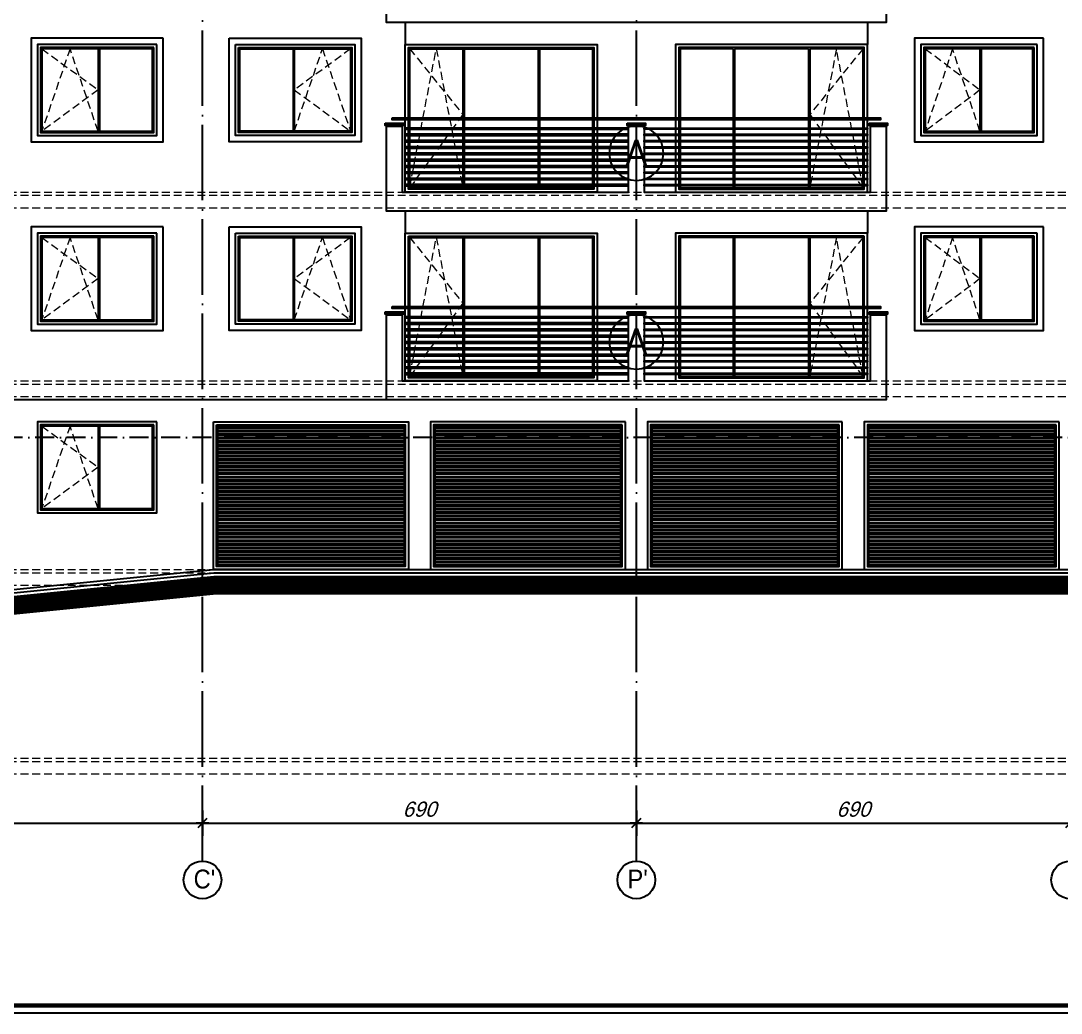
# Model space of a CAD drawing. Extents: x 9615146 to 9672346, y 4699603 to 4705703.
# Drawn here: x 9661714 to 9663369, y 4699603 to 4701181 of the extents above; entities that cross this region are included whole.
import ezdxf
from ezdxf.enums import TextEntityAlignment as Align

# ---------------------------------------------------------------- set-up
doc = ezdxf.new("R2010")
doc.units = 0
doc.header["$LTSCALE"] = 0.5
doc.header["$MEASUREMENT"] = 0
doc.header["$PDSIZE"] = -1
for name, pattern in [('ACAD_ISO04W100', [30, 24, -3, 0, -3]), ('DASHED', [0.75, 0.5, -0.25]), ('OSI1000', [5, 3, -1, 0, -1])]:
    doc.linetypes.add(name, pattern=pattern)
doc.layers.get('0').update_dxf_attribs({"color": 251, "linetype": 'CONTINUOUS'})
doc.layers.get('Defpoints').update_dxf_attribs({"color": 251, "linetype": 'CONTINUOUS'})
for name, color, linetype in [('_axis', 1, 'ACAD_ISO04W100'), ('_axis_num', 1, 'CONTINUOUS'), ('_dimension', 4, 'CONTINUOUS'), ('_dimension_evel', 4, 'CONTINUOUS'), ('_hatch', 9, 'CONTINUOUS'), ('_table', 3, 'CONTINUOUS'), ('_text_spesif_window', 41, 'CONTINUOUS'), ('_view', 3, 'CONTINUOUS'), ('fasadi', 147, 'CONTINUOUS')]:
    doc.layers.add(name, color=color, linetype=linetype)
doc.layers.add('_punk', color=8, linetype='DASHED', lineweight=9)
doc.styles.add('HEB1', font='', dxfattribs={"width": 0.8, "oblique": 17})
doc.styles.add('POMESHTENIA', font='arial.ttf', dxfattribs={"width": 0.9})
doc.styles.add('WIN', font='swindos.shx', dxfattribs={"oblique": 17})
doc.styles.get('HEB1').set_extended_font_data('HebarU Cyr')
doc.dimstyles.new('dim_50', dxfattribs={"dimtxt": 24, "dimasz": 1, "dimexe": 30, "dimexo": 0, "dimgap": 10, "dimtad": 1, "dimdec": 1, "dimrnd": 0.5, "dimdsep": 46, "dimtxsty": 'WIN', "dimblk1": '1', "dimblk2": '1', "dimsah": 1, "dimcen": 15, "dimdle": 10, "dimse1": 1, "dimse2": 1, "dimadec": 0, "dimazin": 0, "dimtfac": 1, "dimtdec": 1, "dimtix": 1, "dimtmove": 2, "dimatfit": 3, "dimldrblk": '1', "dimfxl": 1, "dimtolj": 1, "dimarcsym": 0})

# ---------------------------------------------------------------- blocks, each defined once
blk = doc.blocks.new('1')
for p, q in [((0, 20), (0, -20)), ((-10, 0), (10, 0)), ((-7.1, -7.1), (7.1, 7.1))]:
    blk.add_line(p, q)
blk = doc.blocks.new('*D31')
at = {"layer": '_dimension', "color": 0, "lineweight": -2, "ltscale": 30, "transparency": 16777216}
blk.add_line((9661334, 4699905.6), (9662002, 4699905.6), dxfattribs=at)
at = {"layer": 'Defpoints', "color": 0, "ltscale": 30, "transparency": 16777216}
for p in [(9662003, 4699905.6), (9662003, 4699905.6), (9661333, 4699845.3)]:
    blk.add_point(p, dxfattribs=at)
at = {"layer": '_dimension', "color": 0, "lineweight": -2, "ltscale": 30, "transparency": 16777216, "rotation": 180}
blk.add_blockref('1', (9661333, 4699905.6), dxfattribs=at)
at = {"layer": '_dimension', "color": 0, "lineweight": -2, "ltscale": 30, "transparency": 16777216}
blk.add_blockref('1', (9662003, 4699905.6), dxfattribs=at)
at = {"layer": '_dimension', "color": 0, "ltscale": 30, "transparency": 16777216, "insert": (9661668, 4699927.6), "char_height": 24, "attachment_point": 5, "style": 'WIN'}
blk.add_mtext('\\A1;670', dxfattribs=at)
blk = doc.blocks.new('*D32')
at = {"layer": '_dimension', "color": 0, "lineweight": -2, "ltscale": 30, "transparency": 16777216}
blk.add_line((9662004, 4699905.6), (9662692, 4699905.6), dxfattribs=at)
at = {"layer": 'Defpoints', "color": 0, "ltscale": 30, "transparency": 16777216}
for p in [(9662003, 4699905.6), (9662693, 4699905.6), (9662693, 4699898.5)]:
    blk.add_point(p, dxfattribs=at)
at = {"layer": '_dimension', "color": 0, "lineweight": -2, "ltscale": 30, "transparency": 16777216, "rotation": 180}
blk.add_blockref('1', (9662003, 4699905.6), dxfattribs=at)
at = {"layer": '_dimension', "color": 0, "lineweight": -2, "ltscale": 30, "transparency": 16777216}
blk.add_blockref('1', (9662693, 4699905.6), dxfattribs=at)
at = {"layer": '_dimension', "color": 0, "ltscale": 30, "transparency": 16777216, "insert": (9662348, 4699927.6), "char_height": 24, "attachment_point": 5, "style": 'WIN'}
blk.add_mtext('\\A1;690', dxfattribs=at)
blk = doc.blocks.new('*D33')
at = {"layer": '_dimension', "color": 0, "lineweight": -2, "ltscale": 30, "transparency": 16777216}
blk.add_line((9662694, 4699905.6), (9663382, 4699905.6), dxfattribs=at)
at = {"layer": 'Defpoints', "color": 0, "ltscale": 30, "transparency": 16777216}
for p in [(9663383, 4699905.6), (9662693, 4699898.5), (9663383, 4699898.5)]:
    blk.add_point(p, dxfattribs=at)
at = {"layer": '_dimension', "color": 0, "lineweight": -2, "ltscale": 30, "transparency": 16777216, "rotation": 180}
blk.add_blockref('1', (9662693, 4699905.6), dxfattribs=at)
at = {"layer": '_dimension', "color": 0, "lineweight": -2, "ltscale": 30, "transparency": 16777216}
blk.add_blockref('1', (9663383, 4699905.6), dxfattribs=at)
at = {"layer": '_dimension', "color": 0, "ltscale": 30, "transparency": 16777216, "insert": (9663038, 4699927.6), "char_height": 24, "attachment_point": 5, "style": 'WIN'}
blk.add_mtext('\\A1;690', dxfattribs=at)
blk = doc.blocks.new('fghfdg')
at = {"layer": '_text_spesif_window'}
blk.add_circle((0, 0), 18, dxfattribs=at)
at = {"layer": '_text_spesif_window', "style": 'HEB1', "text_generation_flag": 6, "width": 0.8}
blk.add_attdef('A', text='', height=18, rotation=180, dxfattribs=at).set_placement((0, -9.23), align=Align.CENTER)

msp = doc.modelspace()

# ---------------------------------------------------------------- hatches: boundary and pattern name
at = {"layer": 'fasadi', "ltscale": 40}
h = msp.add_hatch(dxfattribs=at)
h.set_pattern_fill('ANSI32', color=256, scale=15, angle=30, style=0)
h.set_pattern_definition([(180, (9680796.973, 4698261.3723), (-1e-09, -5.625), []), (180, (9680795.098, 4698263.2473), (-1e-09, -5.625), [])])
h.paths.add_polyline_path([(9662323.49, 4700536.84), (9662027.49, 4700536.84), (9662027.49, 4700315.84), (9662323.49, 4700315.84)])
h = msp.add_hatch(dxfattribs=at)
h.set_pattern_fill('ANSI32', color=256, scale=15, angle=30, style=0)
h.set_pattern_definition([(360, (9643899.0143, 4698261.3723), (-1e-09, -5.625), []), (360, (9643900.8893, 4698263.2473), (-1e-09, -5.625), [])])
h.paths.add_polyline_path([(9662668.49, 4700536.84), (9662372.49, 4700536.84), (9662372.49, 4700315.84), (9662668.49, 4700315.84)])
h = msp.add_hatch(dxfattribs=at)
h.set_pattern_fill('ANSI32', color=256, scale=15, angle=30, style=0)
h.set_pattern_definition([(360, (9644244.0144, 4698261.3723), (-1e-09, -5.625), []), (360, (9644245.8894, 4698263.2473), (-1e-09, -5.625), [])])
h.paths.add_polyline_path([(9663013.49, 4700536.84), (9662717.49, 4700536.84), (9662717.49, 4700315.84), (9663013.49, 4700315.84)])
h = msp.add_hatch(dxfattribs=at)
h.set_pattern_fill('ANSI32', color=256, scale=15, angle=30, style=0)
h.set_pattern_definition([(360, (9644589.0144, 4698261.3723), (-1e-09, -5.625), []), (360, (9644590.8894, 4698263.2473), (-1e-09, -5.625), [])])
h.paths.add_polyline_path([(9663358.49, 4700536.84), (9663062.49, 4700536.84), (9663062.49, 4700315.84), (9663358.49, 4700315.84)])

# ---------------------------------------------------------------- linework, layer by layer
at = {"layer": '_axis', "ltscale": 10}
for p, q in [((9662002.99, 4699845.26), (9662002.99, 4702288.08)), ((9662692.99, 4699845.26), (9662692.99, 4702288.08))]:
    msp.add_line(p, q, dxfattribs=at)
at = {"layer": '_axis_num'}
for centre in [(9662002.99, 4699815.26), (9662692.99, 4699815.26), (9663382.99, 4699815.26)]:
    msp.add_circle(centre, 30, dxfattribs=at)
at = {"layer": '_dimension_evel', "linetype": 'OSI1000', "ltscale": 20}
msp.add_line((9664472.19, 4700518.84), (9660569.93, 4700518.84), dxfattribs=at)
at = {"layer": '_hatch', "color": 252, "ltscale": 10, "const_width": 30}
msp.add_lwpolyline([(9660461.48, 4700127.81), (9662021.74, 4700283.84), (9664323.88, 4700283.84)], dxfattribs=at)
at = {"layer": '_punk', "ltscale": 50}
for p, q in [((9661747.49, 4701136.84), (9661836.99, 4701071.34)), ((9661792.24, 4701136.84), (9661747.49, 4701005.84)), ((9661836.99, 4701005.84), (9661792.24, 4701136.84)), ((9662238.49, 4701136.84), (9662148.99, 4701071.34)), ((9662148.99, 4701005.84), (9662193.74, 4701136.84)), ((9662193.74, 4701136.84), (9662238.49, 4701005.84)), ((9662332.49, 4701136.84), (9662416.99, 4701032.34)), ((9662332.49, 4700915.84), (9662374.74, 4701136.84)), ((9662374.74, 4701136.84), (9662416.99, 4700915.84)), ((9663053.49, 4701136.84), (9662968.99, 4701032.34)), ((9663011.24, 4701136.84), (9662968.99, 4700915.84)), ((9663053.49, 4700915.84), (9663011.24, 4701136.84)), ((9663152.49, 4701136.84), (9663239.49, 4701071.34)), ((9663195.99, 4701136.84), (9663152.49, 4701005.84)), ((9663239.49, 4701005.84), (9663195.99, 4701136.84)), ((9661836.99, 4701071.34), (9661747.49, 4701005.84)), ((9662148.99, 4701071.34), (9662238.49, 4701005.84)), ((9663239.49, 4701071.34), (9663152.49, 4701005.84)), ((9662416.99, 4701032.34), (9662332.49, 4700915.84)), ((9662968.99, 4701032.34), (9663053.49, 4700915.84)), ((9660738.55, 4700908.84), (9664323.88, 4700908.84)), ((9660738.55, 4700903.84), (9664323.88, 4700903.84)), ((9660738.55, 4700883.84), (9664323.88, 4700883.84)), ((9661747.49, 4700836.84), (9661836.99, 4700771.34)), ((9661792.24, 4700836.84), (9661747.49, 4700705.84)), ((9661836.99, 4700705.84), (9661792.24, 4700836.84)), ((9662238.49, 4700836.84), (9662148.99, 4700771.34)), ((9662148.99, 4700705.84), (9662193.74, 4700836.84)), ((9662193.74, 4700836.84), (9662238.49, 4700705.84)), ((9662332.49, 4700836.84), (9662416.99, 4700732.34)), ((9662332.49, 4700615.84), (9662374.74, 4700836.84)), ((9662374.74, 4700836.84), (9662416.99, 4700615.84)), ((9663053.49, 4700836.84), (9662968.99, 4700732.34)), ((9663011.24, 4700836.84), (9662968.99, 4700615.84)), ((9663053.49, 4700615.84), (9663011.24, 4700836.84)), ((9663152.49, 4700836.84), (9663239.49, 4700771.34)), ((9663195.99, 4700836.84), (9663152.49, 4700705.84)), ((9663239.49, 4700705.84), (9663195.99, 4700836.84)), ((9661836.99, 4700771.34), (9661747.49, 4700705.84)), ((9662148.99, 4700771.34), (9662238.49, 4700705.84)), ((9663239.49, 4700771.34), (9663152.49, 4700705.84)), ((9662416.99, 4700732.34), (9662332.49, 4700615.84)), ((9662968.99, 4700732.34), (9663053.49, 4700615.84)), ((9660738.55, 4700608.84), (9664323.88, 4700608.84)), ((9660738.55, 4700603.84), (9664323.88, 4700603.84)), ((9660738.55, 4700583.84), (9664323.88, 4700583.84)), ((9661747.49, 4700536.84), (9661836.99, 4700471.34)), ((9661792.24, 4700536.84), (9661747.49, 4700405.84)), ((9661836.99, 4700405.84), (9661792.24, 4700536.84)), ((9661836.99, 4700471.34), (9661747.49, 4700405.84)), ((9660738.55, 4700308.84), (9664323.88, 4700308.84)), ((9660738.55, 4700303.84), (9664323.88, 4700303.84)), ((9660738.55, 4700283.84), (9664323.88, 4700283.84)), ((9660738.55, 4700008.84), (9664323.88, 4700008.84)), ((9660738.55, 4700003.84), (9664323.88, 4700003.84)), ((9660738.55, 4699983.84), (9664323.88, 4699983.84))]:
    msp.add_line(p, q, dxfattribs=at)
at = {"layer": '_table', "ltscale": 10}
msp.add_lwpolyline([(9660146.03, 4702603.38), (9665946.03, 4702603.38), (9665946.03, 4699603.38), (9660146.03, 4699603.38)], close=True, dxfattribs=at)
at = {"layer": '_table', "ltscale": 10, "const_width": 6.84}
msp.add_lwpolyline([(9660297.71, 4702591.38), (9665934.03, 4702591.38), (9665934.03, 4699615.38), (9660297.71, 4699615.38)], close=True, dxfattribs=at)
at = {"layer": 'fasadi', "ltscale": 40, "extrusion": (1.92814e-10, 1, 3.83375e-46)}
for p, q in [((9662325.49, 4701178.84), (9662325.49, 4701143.84)), ((9662325.49, 4700878.84), (9662325.49, 4700843.84))]:
    msp.add_line(p, q, dxfattribs=at)
at = {"layer": 'fasadi', "ltscale": 40, "extrusion": (1.79125e-10, 1, 3.83378e-46)}
for p, q in [((9663060.49, 4701178.84), (9663060.49, 4701143.84)), ((9663060.49, 4700878.84), (9663060.49, 4700843.84))]:
    msp.add_line(p, q, dxfattribs=at)
at = {"layer": 'fasadi', "ltscale": 40}
for p, q in [((9661836.99, 4701136.84), (9661836.99, 4701005.84)), ((9661838.99, 4701136.84), (9661838.99, 4701005.84)), ((9662146.99, 4701136.84), (9662146.99, 4701005.84)), ((9662148.99, 4701136.84), (9662148.99, 4701005.84)), ((9662416.99, 4701136.84), (9662416.99, 4700915.84)), ((9662418.99, 4701136.84), (9662418.99, 4700915.84)), ((9662536.99, 4701136.84), (9662536.99, 4701026.84)), ((9662538.99, 4701136.84), (9662538.99, 4701026.84)), ((9662846.99, 4701136.84), (9662846.99, 4701026.84)), ((9662848.99, 4701136.84), (9662848.99, 4701026.84)), ((9662966.99, 4701136.84), (9662966.99, 4701026.84)), ((9662968.99, 4701136.84), (9662968.99, 4701026.84)), ((9663239.49, 4701136.84), (9663239.49, 4701005.84)), ((9663241.49, 4701136.84), (9663241.49, 4701005.84)), ((9662536.99, 4701023.84), (9662536.99, 4701010.84)), ((9662538.99, 4701023.84), (9662538.99, 4701010.84)), ((9662846.99, 4701023.84), (9662846.99, 4701010.84)), ((9662848.99, 4701023.84), (9662848.99, 4701010.84)), ((9662966.99, 4701023.84), (9662966.99, 4701010.84)), ((9662968.99, 4701023.84), (9662968.99, 4701010.84)), ((9662536.99, 4701008.84), (9662536.99, 4701000.84)), ((9662536.99, 4700998.84), (9662536.99, 4700990.84)), ((9662538.99, 4701008.84), (9662538.99, 4701000.84)), ((9662538.99, 4700998.84), (9662538.99, 4700990.84)), ((9662846.99, 4701008.84), (9662846.99, 4701000.84)), ((9662846.99, 4700998.84), (9662846.99, 4700990.84)), ((9662848.99, 4701008.84), (9662848.99, 4701000.84)), ((9662848.99, 4700998.84), (9662848.99, 4700990.84)), ((9662966.99, 4701008.84), (9662966.99, 4701000.84)), ((9662966.99, 4700998.84), (9662966.99, 4700990.84)), ((9662968.99, 4701008.84), (9662968.99, 4701000.84)), ((9662968.99, 4700998.84), (9662968.99, 4700990.84)), ((9662536.99, 4700988.84), (9662536.99, 4700980.84)), ((9662536.99, 4700978.84), (9662536.99, 4700970.84)), ((9662538.99, 4700988.84), (9662538.99, 4700980.84)), ((9662538.99, 4700978.84), (9662538.99, 4700970.84)), ((9662846.99, 4700988.84), (9662846.99, 4700980.84)), ((9662846.99, 4700978.84), (9662846.99, 4700970.84)), ((9662848.99, 4700988.84), (9662848.99, 4700980.84)), ((9662848.99, 4700978.84), (9662848.99, 4700970.84)), ((9662966.99, 4700988.84), (9662966.99, 4700980.84)), ((9662966.99, 4700978.84), (9662966.99, 4700970.84)), ((9662968.99, 4700988.84), (9662968.99, 4700980.84)), ((9662968.99, 4700978.84), (9662968.99, 4700970.84)), ((9662536.99, 4700968.84), (9662536.99, 4700960.84)), ((9662538.99, 4700968.84), (9662538.99, 4700960.84)), ((9662846.99, 4700968.84), (9662846.99, 4700960.84)), ((9662848.99, 4700968.84), (9662848.99, 4700960.84)), ((9662966.99, 4700968.84), (9662966.99, 4700960.84)), ((9662968.99, 4700968.84), (9662968.99, 4700960.84)), ((9662536.99, 4700958.84), (9662536.99, 4700950.84)), ((9662536.99, 4700948.84), (9662536.99, 4700940.84)), ((9662538.99, 4700958.84), (9662538.99, 4700950.84)), ((9662538.99, 4700948.84), (9662538.99, 4700940.84)), ((9662846.99, 4700958.84), (9662846.99, 4700950.84)), ((9662846.99, 4700948.84), (9662846.99, 4700940.84)), ((9662848.99, 4700958.84), (9662848.99, 4700950.84)), ((9662848.99, 4700948.84), (9662848.99, 4700940.84)), ((9662966.99, 4700958.84), (9662966.99, 4700950.84)), ((9662966.99, 4700948.84), (9662966.99, 4700940.84)), ((9662968.99, 4700958.84), (9662968.99, 4700950.84)), ((9662968.99, 4700948.84), (9662968.99, 4700940.84)), ((9662536.99, 4700938.84), (9662536.99, 4700930.84)), ((9662538.99, 4700938.84), (9662538.99, 4700930.84)), ((9662846.99, 4700938.84), (9662846.99, 4700930.84)), ((9662848.99, 4700938.84), (9662848.99, 4700930.84)), ((9662966.99, 4700938.84), (9662966.99, 4700930.84)), ((9662968.99, 4700938.84), (9662968.99, 4700930.84)), ((9662536.99, 4700928.84), (9662536.99, 4700920.84)), ((9662536.99, 4700918.84), (9662536.99, 4700915.84)), ((9662538.99, 4700928.84), (9662538.99, 4700920.84)), ((9662538.99, 4700918.84), (9662538.99, 4700915.84)), ((9662846.99, 4700928.84), (9662846.99, 4700920.84)), ((9662846.99, 4700918.84), (9662846.99, 4700915.84)), ((9662848.99, 4700928.84), (9662848.99, 4700920.84)), ((9662848.99, 4700918.84), (9662848.99, 4700915.84)), ((9662966.99, 4700928.84), (9662966.99, 4700920.84)), ((9662966.99, 4700918.84), (9662966.99, 4700915.84)), ((9662968.99, 4700928.84), (9662968.99, 4700920.84)), ((9662968.99, 4700918.84), (9662968.99, 4700915.84)), ((9661836.99, 4700836.84), (9661836.99, 4700705.84)), ((9661838.99, 4700836.84), (9661838.99, 4700705.84)), ((9662146.99, 4700836.84), (9662146.99, 4700705.84)), ((9662148.99, 4700836.84), (9662148.99, 4700705.84)), ((9662416.99, 4700838.84), (9662416.99, 4700615.84)), ((9662418.99, 4700838.84), (9662418.99, 4700615.84)), ((9662536.99, 4700838.84), (9662536.99, 4700615.84)), ((9662538.99, 4700838.84), (9662538.99, 4700615.84)), ((9662846.99, 4700838.84), (9662846.99, 4700615.84)), ((9662848.99, 4700838.84), (9662848.99, 4700615.84)), ((9662966.99, 4700838.84), (9662966.99, 4700615.84)), ((9662968.99, 4700838.84), (9662968.99, 4700615.84)), ((9663239.49, 4700836.84), (9663239.49, 4700705.84)), ((9663241.49, 4700836.84), (9663241.49, 4700705.84)), ((9662295.49, 4700578.84), (9661690.49, 4700578.84)), ((9661836.99, 4700536.84), (9661836.99, 4700405.84)), ((9661838.99, 4700536.84), (9661838.99, 4700405.84))]:
    msp.add_line(p, q, dxfattribs=at)
for points in [[(9663065.49, 4701208.84), (9663065.49, 4701313.84), (9663090.49, 4701313.84), (9663090.49, 4701178.84), (9662295.49, 4701178.84), (9662295.49, 4701313.84), (9662320.49, 4701313.84), (9662320.49, 4701208.84), (9662680.49, 4701208.84), (9662680.49, 4701313.84), (9662705.49, 4701313.84), (9662705.49, 4701208.84), (9663065.49, 4701208.84)], [(9662630.49, 4700918.84), (9662630.49, 4700908.84), (9662325.49, 4700908.84), (9662325.49, 4701143.84), (9662630.49, 4701143.84), (9662630.49, 4701026.84)], [(9662625.49, 4700918.84), (9662625.49, 4700913.84), (9662330.49, 4700913.84), (9662330.49, 4701138.84), (9662625.49, 4701138.84), (9662625.49, 4701026.84)], [(9662623.49, 4700918.84), (9662623.49, 4700915.84), (9662332.49, 4700915.84), (9662332.49, 4701136.84), (9662416.99, 4701136.84)], [(9662418.99, 4701136.84), (9662536.99, 4701136.84)], [(9662538.99, 4701136.84), (9662623.49, 4701136.84), (9662623.49, 4701026.84)], [(9662625.49, 4701138.84), (9662625.49, 4701010.84)], [(9662755.49, 4700918.84), (9662755.49, 4700908.84), (9663060.49, 4700908.84), (9663060.49, 4701143.84), (9662755.49, 4701143.84), (9662755.49, 4701026.84)], [(9663055.49, 4701026.84), (9663055.49, 4701138.84), (9662760.49, 4701138.84), (9662760.49, 4701026.84)], [(9662846.99, 4701136.84), (9662762.49, 4701136.84), (9662762.49, 4701026.84)], [(9662966.99, 4701136.84), (9662848.99, 4701136.84)], [(9663053.49, 4701026.84), (9663053.49, 4701136.84), (9662968.99, 4701136.84)], [(9663065.49, 4700908.84), (9663065.49, 4701013.84), (9663090.49, 4701013.84), (9663090.49, 4700878.84), (9662295.49, 4700878.84), (9662295.49, 4701013.84), (9662320.49, 4701013.84), (9662320.49, 4700908.84), (9662680.49, 4700908.84), (9662680.49, 4701013.84), (9662705.49, 4701013.84), (9662705.49, 4700908.84), (9663065.49, 4700908.84)], [(9662623.49, 4701023.84), (9662623.49, 4701010.84)], [(9662630.49, 4701023.84), (9662630.49, 4701010.84)], [(9662755.49, 4701023.84), (9662755.49, 4701010.84)], [(9662760.49, 4701023.84), (9662760.49, 4701010.84)], [(9662762.49, 4701023.84), (9662762.49, 4701010.84)], [(9663053.49, 4701010.84), (9663053.49, 4701023.84)], [(9663055.49, 4701010.84), (9663055.49, 4701023.84)], [(9662623.49, 4701008.84), (9662623.49, 4701000.84)], [(9662623.49, 4700998.84), (9662623.49, 4700990.84)], [(9662625.49, 4701008.84), (9662625.49, 4701000.84)], [(9662625.49, 4700998.84), (9662625.49, 4700990.84)], [(9662630.49, 4701008.84), (9662630.49, 4701000.84)], [(9662630.49, 4700998.84), (9662630.49, 4700990.84)], [(9662755.49, 4701008.84), (9662755.49, 4701000.84)], [(9662755.49, 4700998.84), (9662755.49, 4700990.84)], [(9662760.49, 4701008.84), (9662760.49, 4701000.84)], [(9662760.49, 4700998.84), (9662760.49, 4700990.84)], [(9662762.49, 4701008.84), (9662762.49, 4701000.84)], [(9662762.49, 4700998.84), (9662762.49, 4700990.84)], [(9663053.49, 4701000.84), (9663053.49, 4701008.84)], [(9663053.49, 4700990.84), (9663053.49, 4700998.84)], [(9663055.49, 4701000.84), (9663055.49, 4701008.84)], [(9663055.49, 4700990.84), (9663055.49, 4700998.84)], [(9662623.49, 4700988.84), (9662623.49, 4700980.84)], [(9662623.49, 4700978.84), (9662623.49, 4700970.84)], [(9662625.49, 4700988.84), (9662625.49, 4700980.84)], [(9662625.49, 4700978.84), (9662625.49, 4700970.84)], [(9662630.49, 4700988.84), (9662630.49, 4700980.84)], [(9662630.49, 4700978.84), (9662630.49, 4700970.84)], [(9662755.49, 4700988.84), (9662755.49, 4700980.84)], [(9662755.49, 4700978.84), (9662755.49, 4700970.84)], [(9662760.49, 4700988.84), (9662760.49, 4700980.84)], [(9662760.49, 4700978.84), (9662760.49, 4700970.84)], [(9662762.49, 4700988.84), (9662762.49, 4700980.84)], [(9662762.49, 4700978.84), (9662762.49, 4700970.84)], [(9663053.49, 4700980.84), (9663053.49, 4700988.84)], [(9663053.49, 4700970.84), (9663053.49, 4700978.84)], [(9663055.49, 4700980.84), (9663055.49, 4700988.84)], [(9663055.49, 4700970.84), (9663055.49, 4700978.84)], [(9662623.49, 4700968.84), (9662623.49, 4700960.84)], [(9662625.49, 4700968.84), (9662625.49, 4700960.84)], [(9662630.49, 4700968.84), (9662630.49, 4700960.84)], [(9662755.49, 4700968.84), (9662755.49, 4700960.84)], [(9662760.49, 4700968.84), (9662760.49, 4700960.84)], [(9662762.49, 4700968.84), (9662762.49, 4700960.84)], [(9663053.49, 4700960.84), (9663053.49, 4700968.84)], [(9663055.49, 4700960.84), (9663055.49, 4700968.84)], [(9662623.49, 4700958.84), (9662623.49, 4700950.84)], [(9662623.49, 4700948.84), (9662623.49, 4700940.84)], [(9662625.49, 4700958.84), (9662625.49, 4700950.84)], [(9662625.49, 4700948.84), (9662625.49, 4700940.84)], [(9662630.49, 4700958.84), (9662630.49, 4700950.84)], [(9662630.49, 4700948.84), (9662630.49, 4700940.84)], [(9662755.49, 4700958.84), (9662755.49, 4700950.84)], [(9662755.49, 4700948.84), (9662755.49, 4700940.84)], [(9662760.49, 4700958.84), (9662760.49, 4700950.84)], [(9662760.49, 4700948.84), (9662760.49, 4700940.84)], [(9662762.49, 4700958.84), (9662762.49, 4700950.84)], [(9662762.49, 4700948.84), (9662762.49, 4700940.84)], [(9663053.49, 4700950.84), (9663053.49, 4700958.84)], [(9663053.49, 4700940.84), (9663053.49, 4700948.84)], [(9663055.49, 4700950.84), (9663055.49, 4700958.84)], [(9663055.49, 4700940.84), (9663055.49, 4700948.84)], [(9662623.49, 4700938.84), (9662623.49, 4700930.84)], [(9662625.49, 4700938.84), (9662625.49, 4700930.84)], [(9662630.49, 4700938.84), (9662630.49, 4700930.84)], [(9662755.49, 4700938.84), (9662755.49, 4700930.84)], [(9662760.49, 4700938.84), (9662760.49, 4700930.84)], [(9662762.49, 4700938.84), (9662762.49, 4700930.84)], [(9663053.49, 4700930.84), (9663053.49, 4700938.84)], [(9663055.49, 4700930.84), (9663055.49, 4700938.84)], [(9662623.49, 4700928.84), (9662623.49, 4700920.84)], [(9662625.49, 4700928.84), (9662625.49, 4700920.84)], [(9662630.49, 4700928.84), (9662630.49, 4700920.84)], [(9662755.49, 4700928.84), (9662755.49, 4700920.84)], [(9662760.49, 4700928.84), (9662760.49, 4700920.84)], [(9662760.49, 4700918.84), (9662760.49, 4700913.84), (9663055.49, 4700913.84), (9663055.49, 4700918.84)], [(9662762.49, 4700928.84), (9662762.49, 4700920.84)], [(9662762.49, 4700918.84), (9662762.49, 4700915.84), (9663053.49, 4700915.84), (9663053.49, 4700918.84)], [(9663053.49, 4700920.84), (9663053.49, 4700928.84)], [(9663055.49, 4700920.84), (9663055.49, 4700928.84)], [(9663065.49, 4700608.84), (9663065.49, 4700713.84), (9663090.49, 4700713.84), (9663090.49, 4700578.84), (9662295.49, 4700578.84), (9662295.49, 4700713.84), (9662320.49, 4700713.84), (9662320.49, 4700608.84), (9662680.49, 4700608.84), (9662680.49, 4700713.84), (9662705.49, 4700713.84), (9662705.49, 4700608.84), (9663065.49, 4700608.84)], [(9660461.48, 4700152.94), (9662020.49, 4700308.84), (9664323.88, 4700308.84)], [(9660461.48, 4700147.91), (9662020.74, 4700303.84), (9664323.88, 4700303.84)]]:
    msp.add_lwpolyline(points, dxfattribs=at)
for points in [[(9661940.49, 4701153.84), (9661730.49, 4701153.84), (9661730.49, 4700988.84), (9661940.49, 4700988.84)], [(9662045.49, 4701153.84), (9662255.49, 4701153.84), (9662255.49, 4700988.84), (9662045.49, 4700988.84)], [(9663340.49, 4701153.84), (9663135.49, 4701153.84), (9663135.49, 4700988.84), (9663340.49, 4700988.84)], [(9661930.49, 4701143.84), (9661740.49, 4701143.84), (9661740.49, 4700998.84), (9661930.49, 4700998.84)], [(9661925.49, 4701138.84), (9661745.49, 4701138.84), (9661745.49, 4701003.84), (9661925.49, 4701003.84)], [(9661923.49, 4701136.84), (9661747.49, 4701136.84), (9661747.49, 4701005.84), (9661923.49, 4701005.84)], [(9662055.49, 4701143.84), (9662245.49, 4701143.84), (9662245.49, 4700998.84), (9662055.49, 4700998.84)], [(9662060.49, 4701138.84), (9662240.49, 4701138.84), (9662240.49, 4701003.84), (9662060.49, 4701003.84)], [(9662062.49, 4701136.84), (9662238.49, 4701136.84), (9662238.49, 4701005.84), (9662062.49, 4701005.84)], [(9663330.49, 4701143.84), (9663145.49, 4701143.84), (9663145.49, 4700998.84), (9663330.49, 4700998.84)], [(9663325.49, 4701138.84), (9663150.49, 4701138.84), (9663150.49, 4701003.84), (9663325.49, 4701003.84)], [(9663323.49, 4701136.84), (9663152.49, 4701136.84), (9663152.49, 4701005.84), (9663323.49, 4701005.84)], [(9662293.49, 4701018.84), (9662322.49, 4701018.84), (9662322.49, 4701014.84), (9662293.49, 4701014.84)], [(9662304.49, 4701026.84), (9663081.49, 4701026.84), (9663081.49, 4701023.84), (9662304.49, 4701023.84)], [(9662678.49, 4701018.84), (9662707.49, 4701018.84), (9662707.49, 4701014.84), (9662678.49, 4701014.84)], [(9663063.49, 4701018.84), (9663092.49, 4701018.84), (9663092.49, 4701014.84), (9663063.49, 4701014.84)], [(9662325.49, 4701008.84), (9662680.49, 4701008.84), (9662680.49, 4701010.84), (9662325.49, 4701010.84)], [(9662325.49, 4700998.84), (9662680.49, 4700998.84), (9662680.49, 4701000.84), (9662325.49, 4701000.84)], [(9663060.49, 4701008.84), (9662705.49, 4701008.84), (9662705.49, 4701010.84), (9663060.49, 4701010.84)], [(9663060.49, 4700998.84), (9662705.49, 4700998.84), (9662705.49, 4701000.84), (9663060.49, 4701000.84)], [(9662325.49, 4700988.84), (9662680.49, 4700988.84), (9662680.49, 4700990.84), (9662325.49, 4700990.84)], [(9662325.49, 4700978.84), (9662680.49, 4700978.84), (9662680.49, 4700980.84), (9662325.49, 4700980.84)], [(9663060.49, 4700988.84), (9662705.49, 4700988.84), (9662705.49, 4700990.84), (9663060.49, 4700990.84)], [(9663060.49, 4700978.84), (9662705.49, 4700978.84), (9662705.49, 4700980.84), (9663060.49, 4700980.84)], [(9662325.49, 4700968.84), (9662680.49, 4700968.84), (9662680.49, 4700970.84), (9662325.49, 4700970.84)], [(9663060.49, 4700968.84), (9662705.49, 4700968.84), (9662705.49, 4700970.84), (9663060.49, 4700970.84)], [(9662325.49, 4700958.84), (9662680.49, 4700958.84), (9662680.49, 4700960.84), (9662325.49, 4700960.84)], [(9662325.49, 4700948.84), (9662680.49, 4700948.84), (9662680.49, 4700950.84), (9662325.49, 4700950.84)], [(9663060.49, 4700958.84), (9662705.49, 4700958.84), (9662705.49, 4700960.84), (9663060.49, 4700960.84)], [(9663060.49, 4700948.84), (9662705.49, 4700948.84), (9662705.49, 4700950.84), (9663060.49, 4700950.84)], [(9662325.49, 4700938.84), (9662680.49, 4700938.84), (9662680.49, 4700940.84), (9662325.49, 4700940.84)], [(9662325.49, 4700928.84), (9662680.49, 4700928.84), (9662680.49, 4700930.84), (9662325.49, 4700930.84)], [(9663060.49, 4700938.84), (9662705.49, 4700938.84), (9662705.49, 4700940.84), (9663060.49, 4700940.84)], [(9663060.49, 4700928.84), (9662705.49, 4700928.84), (9662705.49, 4700930.84), (9663060.49, 4700930.84)], [(9662325.49, 4700918.84), (9662680.49, 4700918.84), (9662680.49, 4700920.84), (9662325.49, 4700920.84)], [(9663060.49, 4700918.84), (9662705.49, 4700918.84), (9662705.49, 4700920.84), (9663060.49, 4700920.84)], [(9661940.49, 4700853.84), (9661730.49, 4700853.84), (9661730.49, 4700688.84), (9661940.49, 4700688.84)], [(9662045.49, 4700853.84), (9662255.49, 4700853.84), (9662255.49, 4700688.84), (9662045.49, 4700688.84)], [(9663340.49, 4700853.84), (9663135.49, 4700853.84), (9663135.49, 4700688.84), (9663340.49, 4700688.84)], [(9661930.49, 4700843.84), (9661740.49, 4700843.84), (9661740.49, 4700698.84), (9661930.49, 4700698.84)], [(9661925.49, 4700838.84), (9661745.49, 4700838.84), (9661745.49, 4700703.84), (9661925.49, 4700703.84)], [(9661923.49, 4700836.84), (9661747.49, 4700836.84), (9661747.49, 4700705.84), (9661923.49, 4700705.84)], [(9662055.49, 4700843.84), (9662245.49, 4700843.84), (9662245.49, 4700698.84), (9662055.49, 4700698.84)], [(9662060.49, 4700838.84), (9662240.49, 4700838.84), (9662240.49, 4700703.84), (9662060.49, 4700703.84)], [(9662062.49, 4700836.84), (9662238.49, 4700836.84), (9662238.49, 4700705.84), (9662062.49, 4700705.84)], [(9662325.49, 4700843.84), (9662630.49, 4700843.84), (9662630.49, 4700608.84), (9662325.49, 4700608.84)], [(9662330.49, 4700838.84), (9662625.49, 4700838.84), (9662625.49, 4700613.84), (9662330.49, 4700613.84)], [(9662332.49, 4700836.84), (9662623.49, 4700836.84), (9662623.49, 4700615.84), (9662332.49, 4700615.84)], [(9663060.49, 4700843.84), (9662755.49, 4700843.84), (9662755.49, 4700608.84), (9663060.49, 4700608.84)], [(9663055.49, 4700838.84), (9662760.49, 4700838.84), (9662760.49, 4700613.84), (9663055.49, 4700613.84)], [(9663053.49, 4700836.84), (9662762.49, 4700836.84), (9662762.49, 4700615.84), (9663053.49, 4700615.84)], [(9663330.49, 4700843.84), (9663145.49, 4700843.84), (9663145.49, 4700698.84), (9663330.49, 4700698.84)], [(9663325.49, 4700838.84), (9663150.49, 4700838.84), (9663150.49, 4700703.84), (9663325.49, 4700703.84)], [(9663323.49, 4700836.84), (9663152.49, 4700836.84), (9663152.49, 4700705.84), (9663323.49, 4700705.84)], [(9662293.49, 4700718.84), (9662322.49, 4700718.84), (9662322.49, 4700714.84), (9662293.49, 4700714.84)], [(9662304.49, 4700726.84), (9663081.49, 4700726.84), (9663081.49, 4700723.84), (9662304.49, 4700723.84)], [(9662678.49, 4700718.84), (9662707.49, 4700718.84), (9662707.49, 4700714.84), (9662678.49, 4700714.84)], [(9663063.49, 4700718.84), (9663092.49, 4700718.84), (9663092.49, 4700714.84), (9663063.49, 4700714.84)], [(9662325.49, 4700708.84), (9662680.49, 4700708.84), (9662680.49, 4700710.84), (9662325.49, 4700710.84)], [(9662325.49, 4700698.84), (9662680.49, 4700698.84), (9662680.49, 4700700.84), (9662325.49, 4700700.84)], [(9663060.49, 4700708.84), (9662705.49, 4700708.84), (9662705.49, 4700710.84), (9663060.49, 4700710.84)], [(9663060.49, 4700698.84), (9662705.49, 4700698.84), (9662705.49, 4700700.84), (9663060.49, 4700700.84)], [(9662325.49, 4700688.84), (9662680.49, 4700688.84), (9662680.49, 4700690.84), (9662325.49, 4700690.84)], [(9662325.49, 4700678.84), (9662680.49, 4700678.84), (9662680.49, 4700680.84), (9662325.49, 4700680.84)], [(9663060.49, 4700688.84), (9662705.49, 4700688.84), (9662705.49, 4700690.84), (9663060.49, 4700690.84)], [(9663060.49, 4700678.84), (9662705.49, 4700678.84), (9662705.49, 4700680.84), (9663060.49, 4700680.84)], [(9662325.49, 4700668.84), (9662680.49, 4700668.84), (9662680.49, 4700670.84), (9662325.49, 4700670.84)], [(9663060.49, 4700668.84), (9662705.49, 4700668.84), (9662705.49, 4700670.84), (9663060.49, 4700670.84)], [(9662325.49, 4700658.84), (9662680.49, 4700658.84), (9662680.49, 4700660.84), (9662325.49, 4700660.84)], [(9662325.49, 4700648.84), (9662680.49, 4700648.84), (9662680.49, 4700650.84), (9662325.49, 4700650.84)], [(9663060.49, 4700658.84), (9662705.49, 4700658.84), (9662705.49, 4700660.84), (9663060.49, 4700660.84)], [(9663060.49, 4700648.84), (9662705.49, 4700648.84), (9662705.49, 4700650.84), (9663060.49, 4700650.84)], [(9662325.49, 4700638.84), (9662680.49, 4700638.84), (9662680.49, 4700640.84), (9662325.49, 4700640.84)], [(9663060.49, 4700638.84), (9662705.49, 4700638.84), (9662705.49, 4700640.84), (9663060.49, 4700640.84)], [(9662325.49, 4700628.84), (9662680.49, 4700628.84), (9662680.49, 4700630.84), (9662325.49, 4700630.84)], [(9662325.49, 4700618.84), (9662680.49, 4700618.84), (9662680.49, 4700620.84), (9662325.49, 4700620.84)], [(9663060.49, 4700628.84), (9662705.49, 4700628.84), (9662705.49, 4700630.84), (9663060.49, 4700630.84)], [(9663060.49, 4700618.84), (9662705.49, 4700618.84), (9662705.49, 4700620.84), (9663060.49, 4700620.84)], [(9661930.49, 4700543.84), (9661740.49, 4700543.84), (9661740.49, 4700398.84), (9661930.49, 4700398.84)], [(9661925.49, 4700538.84), (9661745.49, 4700538.84), (9661745.49, 4700403.84), (9661925.49, 4700403.84)], [(9661923.49, 4700536.84), (9661747.49, 4700536.84), (9661747.49, 4700405.84), (9661923.49, 4700405.84)], [(9662020.49, 4700543.84), (9662330.49, 4700543.84), (9662330.49, 4700308.84), (9662020.49, 4700308.84)], [(9662025.49, 4700538.84), (9662325.49, 4700538.84), (9662325.49, 4700313.84), (9662025.49, 4700313.84)], [(9662027.49, 4700536.84), (9662323.49, 4700536.84), (9662323.49, 4700315.84), (9662027.49, 4700315.84)], [(9662675.49, 4700543.84), (9662365.49, 4700543.84), (9662365.49, 4700308.84), (9662675.49, 4700308.84)], [(9662670.49, 4700538.84), (9662370.49, 4700538.84), (9662370.49, 4700313.84), (9662670.49, 4700313.84)], [(9662668.49, 4700536.84), (9662372.49, 4700536.84), (9662372.49, 4700315.84), (9662668.49, 4700315.84)], [(9663020.49, 4700543.84), (9662710.49, 4700543.84), (9662710.49, 4700308.84), (9663020.49, 4700308.84)], [(9663015.49, 4700538.84), (9662715.49, 4700538.84), (9662715.49, 4700313.84), (9663015.49, 4700313.84)], [(9663013.49, 4700536.84), (9662717.49, 4700536.84), (9662717.49, 4700315.84), (9663013.49, 4700315.84)], [(9663365.49, 4700543.84), (9663055.49, 4700543.84), (9663055.49, 4700308.84), (9663365.49, 4700308.84)], [(9663360.49, 4700538.84), (9663060.49, 4700538.84), (9663060.49, 4700313.84), (9663360.49, 4700313.84)], [(9663358.49, 4700536.84), (9663062.49, 4700536.84), (9663062.49, 4700315.84), (9663358.49, 4700315.84)]]:
    msp.add_lwpolyline(points, close=True, dxfattribs=at)

# ---------------------------------------------------------------- block references
at = {"layer": '_view'}
ref = msp.add_blockref('fghfdg', (9662692.99, 4700970.84), dxfattribs=dict(at, xscale=-2.399999998509884, yscale=2.400000000372529, zscale=2.4, rotation=180))
ref.add_attrib('A', 'A', dxfattribs={"layer": '_text_spesif_window', "height": 43.2, "rotation": 0, "style": 'POMESHTENIA', "width": 0.9}).set_placement((9662692.99, 4700970.84), align=Align.MIDDLE)
ref = msp.add_blockref('fghfdg', (9662692.99, 4700670.84), dxfattribs=dict(at, xscale=-2.399999998509884, yscale=2.400000000372529, zscale=2.4, rotation=180))
ref.add_attrib('A', 'A', dxfattribs={"layer": '_text_spesif_window', "height": 43.2, "rotation": 0, "style": 'POMESHTENIA', "width": 0.9}).set_placement((9662692.99, 4700670.84), align=Align.MIDDLE)

# ---------------------------------------------------------------- texts
at = {"layer": '_axis_num', "style": 'POMESHTENIA', "width": 0.9}
for s, p in [("C'", (9661988.85, 4699816.69)), ("P'", (9662678.85, 4699816.69))]:
    msp.add_text(s, height=30, dxfattribs=at).set_placement(p, align=Align.MIDDLE_LEFT)

# ---------------------------------------------------------------- dimensions: what is measured, and where the dimension line sits
at = {"layer": '_dimension', "ltscale": 30}
for base, p1, p2, picture, middle in [((9662002.99, 4699905.57), (9661332.99, 4699845.26), (9662002.99, 4699905.57), '*D31', (9661667.99, 4699927.57)), ((9662692.99, 4699905.57), (9662002.99, 4699905.57), (9662692.99, 4699898.5), '*D32', (9662347.99, 4699927.57)), ((9663382.99, 4699905.57), (9662692.99, 4699898.5), (9663382.99, 4699898.5), '*D33', (9663037.99, 4699927.57))]:
    dim = msp.add_linear_dim(base=base, p1=p1, p2=p2, dimstyle='dim_50', dxfattribs=at)
    dim.commit()
    dim.dimension.update_dxf_attribs({"geometry": picture, "text_midpoint": middle})

doc.saveas('drawing.dxf')
